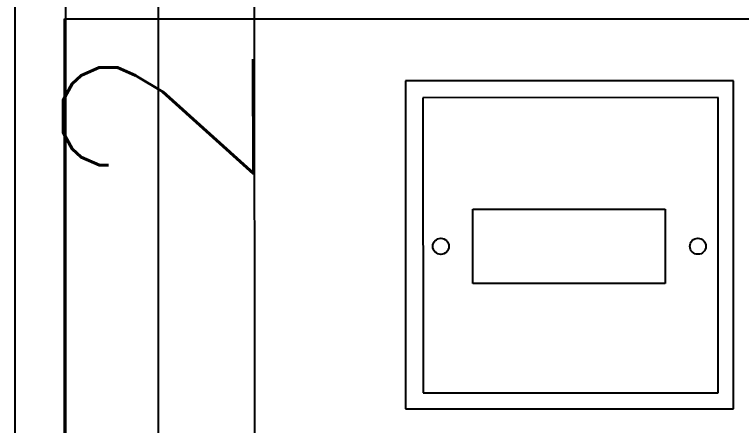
# Model space of a CAD drawing. Header units: inches. Extents: x 567429 to 582707, y 126347 to 133675.
# Drawn here: x 578315.49 to 578359.13, y 131471.46 to 131496.14 of the extents above; entities that cross this region are included whole.
import ezdxf

# ---------------------------------------------------------------- set-up
doc = ezdxf.new("R2010")
doc.units = ezdxf.units.IN
doc.header["$MEASUREMENT"] = 0
for name, color, linetype in [('BORD', 3, 'Continuous'), ('mobl', 11, 'Continuous'), ('wall kanaf', 4, 'Continuous')]:
    doc.layers.add(name, color=color, linetype=linetype)
doc.styles.add('ROMANS', font='romans.shx')

# ---------------------------------------------------------------- blocks, each defined once
blk = doc.blocks.new('BOARD2')
at = {"layer": 'BORD', "color": 4}
blk.add_line((-163.075, 0), (163.075, 0), dxfattribs=at)
at = {"layer": 'BORD'}
for p, q in [((-117.225, -3.204), (-40.076, -3.204)), ((-40.076, -15.159), (-117.225, -15.159)), ((-102.033, -24.743), (-102.033, -45.534)), ((-81.242, -24.743), (-102.033, -24.743)), ((-81.242, -45.534), (-81.242, -24.743)), ((-101.026, -25.849), (-101.026, -44.561)), ((-82.314, -25.849), (-101.026, -25.849)), ((-82.314, -44.561), (-82.314, -25.849)), ((-101.026, -44.561), (-82.314, -44.561)), ((-102.033, -45.534), (-81.242, -45.534))]:
    blk.add_line(p, q, dxfattribs=at)
at = {"layer": 'BORD', "color": 3}
blk.add_line((-113.401, -9.08), (-45.157, -9.08), dxfattribs=at)
at = {"layer": 'BORD', "color": 30}
for p, q in [((-94.095, -41.193), (-94.095, -29.011)), ((-94.095, -29.011), (-89.387, -29.011)), ((-89.387, -29.011), (-89.387, -41.193)), ((-89.387, -41.193), (-94.095, -41.193))]:
    blk.add_line(p, q, dxfattribs=at)
for centre in [(-91.736, -26.98), (-91.736, -43.271)]:
    blk.add_circle(centre, 0.509, dxfattribs=at)
at = {"layer": 'BORD', "color": 2, "style": 'ROMANS'}
blk.add_text('2', height=12.058, dxfattribs=at).set_placement((-88.66, -15.096))

msp = doc.modelspace()

# ---------------------------------------------------------------- linework, layer by layer
at = {"layer": 'mobl', "color": 15}
for p, q in [((578318.486, 131495.875), (578518.486, 131495.875)), ((578318.486, 131405.875), (578318.486, 131495.875))]:
    msp.add_line(p, q, dxfattribs=at)
at = {"layer": 'wall kanaf', "color": 15, "lineweight": 20, "ltscale": 0.1}
msp.add_line((578315.486, 131797.789), (578315.486, 131345.289), dxfattribs=at)

# ---------------------------------------------------------------- block references
at = {"layer": 'BORD', "ltscale": 5, "xscale": 0.947301618010808, "yscale": 0.947301618010808, "zscale": 0.947301618010808, "rotation": 90.0091431634973}
msp.add_blockref('BOARD2', (578315.511, 131569.116), dxfattribs=at)

doc.saveas('drawing.dxf')
